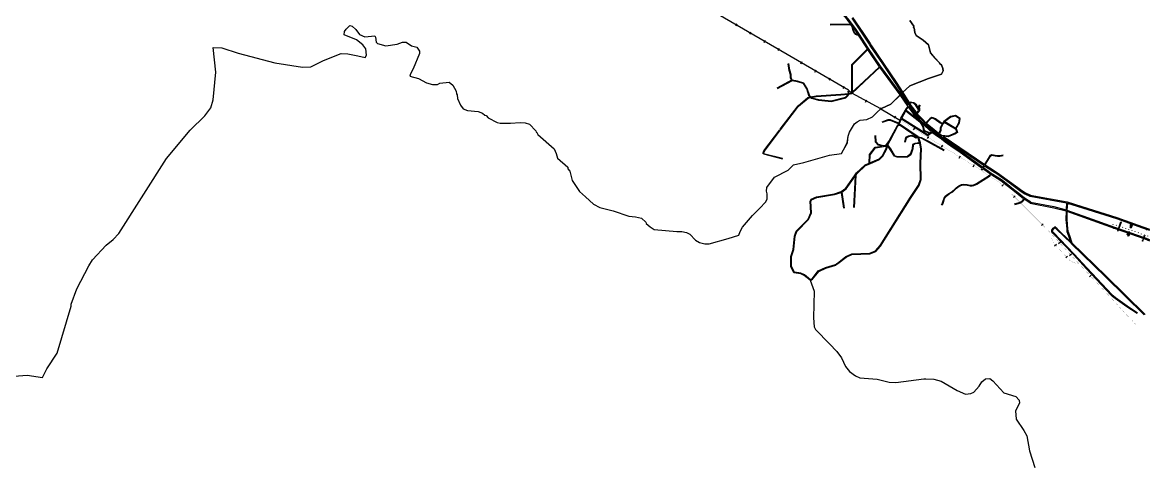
# Model space of a CAD drawing. Header units: inches. Extents: x 2666812 to 2767151, y 580083 to 705712.
# Drawn here: x 2733312 to 2767151, y 584583 to 597944 of the extents above; entities that cross this region are included whole.
import ezdxf

# ---------------------------------------------------------------- set-up
doc = ezdxf.new("R2010")
doc.units = ezdxf.units.IN
doc.header["$MEASUREMENT"] = 0
doc.linetypes.add('PHANTOM', pattern=[2.5, 1.25, -0.25, 0.25, -0.25, 0.25, -0.25])
for name, color, linetype in [('BND-MCD', 42, 'Continuous'), ('HY-SHORE', 5, 'Continuous'), ('PLD-LANDBASE', 252, 'Continuous')]:
    doc.layers.add(name, color=color, linetype=linetype)

# ---------------------------------------------------------------- blocks, each defined once
blk = doc.blocks.new('TIC')
blk.add_line((0, -0.5), (0, 0.5))

msp = doc.modelspace()

# ---------------------------------------------------------------- linework, layer by layer
at = {"layer": 'BND-MCD'}
for points in [[(2759086, 595349), (2758211, 595827), (2758112, 595916), (2756276, 596985), (2753075, 598849)], [(2759954, 598004), (2760073, 597830), (2760066, 597797), (2760083, 597789), (2760109, 597647), (2760143, 597556), (2760353, 597418), (2760515, 597270), (2760575, 597037), (2760711, 596872), (2760847, 596732), (2760854, 596707), (2760905, 596675), (2760949, 596567), (2760958, 596492), (2760911, 596392), (2760519, 596262), (2759956, 596045), (2759727, 595835), (2759680, 595786), (2759381, 595495), (2759108, 595366), (2759086, 595349)], [(2733061, 587329), (2733452, 587350), (2733912, 587281), (2734042, 587549), (2734351, 588012), (2734775, 589426), (2734775, 589484), (2734946, 589945), (2735302, 590633), (2735417, 590818), (2735820, 591256), (2736035, 591426), (2736200, 591611), (2737638, 593858), (2738346, 594707), (2738789, 595146), (2738970, 595382), (2739041, 595624), (2739114, 596458), (2739040, 597191), (2739298, 597186), (2739792, 597025), (2740887, 596731), (2741715, 596599), (2741972, 596612), (2742352, 596799), (2742884, 597014), (2743082, 597008), (2743377, 596945), (2743604, 596890), (2743642, 596966), (2743622, 597157), (2743530, 597272), (2743337, 597429), (2742968, 597575), (2742983, 597674), (2743032, 597741), (2743141, 597851), (2743215, 597835), (2743317, 597737), (2743426, 597580), (2743594, 597515), (2743894, 597544), (2743912, 597503), (2743930, 597352), (2743971, 597311), (2744223, 597240), (2744557, 597294), (2744721, 597354), (2744831, 597356), (2744989, 597249), (2745148, 597209), (2745233, 597086), (2745234, 597010), (2745039, 596558), (2744958, 596399), (2744942, 596331), (2745203, 596260), (2745446, 596130), (2745621, 596082), (2745771, 596084), (2745845, 596127), (2746121, 596155), (2746230, 596065), (2746332, 595883), (2746341, 595799), (2746367, 595775), (2746376, 595666), (2746462, 595459), (2746540, 595352), (2746672, 595304), (2746997, 595275), (2747124, 595226), (2747199, 595161), (2747233, 595153), (2747293, 595086), (2747560, 594940), (2747654, 594924), (2747969, 594920), (2748253, 594941), (2748410, 594934), (2748537, 594894), (2748724, 594696), (2748732, 594655), (2748758, 594638), (2748790, 594580), (2749271, 594151), (2749335, 594009), (2749375, 593874), (2749686, 593599), (2749687, 593549), (2749745, 593483), (2749816, 593200), (2750037, 592870), (2750221, 592705), (2750458, 592492), (2750643, 592386), (2751043, 592291), (2751521, 592130), (2751721, 592108), (2751896, 592068), (2752024, 591953), (2752042, 591912), (2752158, 591805), (2752276, 591731), (2752955, 591664), (2753108, 591665), (2753247, 591635), (2753347, 591586), (2753517, 591413), (2753642, 591340), (2753803, 591300), (2753927, 591294), (2754496, 591460), (2754824, 591556), (2754863, 591665), (2754928, 591799), (2755232, 592145), (2755453, 592365), (2755618, 592551), (2755676, 592643), (2755674, 592801), (2755656, 592884), (2755662, 592993), (2755892, 593296), (2756305, 593511), (2756460, 593671), (2756777, 593742), (2757541, 593965), (2757908, 594011), (2757961, 594123), (2758080, 594335), (2758101, 594536), (2758141, 594653), (2758297, 594905), (2758370, 594964), (2758463, 595008), (2758661, 595035), (2758836, 595113), (2758975, 595256), (2759086, 595349)], [(2759086, 595349), (2759671, 595007), (2759632, 594905), (2759613, 594865), (2759590, 594848), (2759357, 594411), (2759290, 594266), (2759248, 594140), (2759141, 593941), (2759044, 593840), (2758748, 593713), (2758622, 593659), (2758365, 593422), (2758325, 593365), (2758039, 592959), (2757899, 592857), (2757690, 592788), (2757159, 592697), (2757002, 592628), (2756976, 592578), (2756991, 592227), (2756910, 592035), (2756556, 591671), (2756498, 591529), (2756463, 591129), (2756392, 590919), (2756396, 590611), (2756482, 590436), (2756680, 590406), (2756791, 590358), (2756967, 590210), (2757082, 589878), (2757066, 589078), (2757086, 588811), (2757121, 588728), (2757542, 588298), (2757765, 588070), (2757901, 587880), (2758029, 587615), (2758148, 587467), (2758324, 587336), (2758458, 587271), (2758977, 587236), (2759337, 587149), (2759535, 587138), (2760377, 587241), (2760434, 587248), (2760676, 587235), (2760901, 587171), (2761373, 586894), (2761632, 586789), (2761783, 586800), (2761873, 586843), (2762038, 587020), (2762119, 587155), (2762228, 587240), (2762359, 587258), (2762453, 587184), (2762774, 586821), (2763143, 586719), (2763235, 586603), (2763246, 586511), (2763132, 586285), (2763152, 586035), (2763381, 585696), (2763467, 585531), (2763549, 585082), (2763709, 584583)]]:
    msp.add_lwpolyline(points, dxfattribs=at)
at = {"layer": 'HY-SHORE'}
for p, q in [((2760073, 597830), (2759954, 598003)), ((2760065, 597797), (2760073, 597830)), ((2760082, 597789), (2760065, 597797)), ((2760109, 597647), (2760082, 597789)), ((2760144, 597556), (2760109, 597647)), ((2760354, 597418), (2760144, 597556)), ((2760515, 597270), (2760354, 597418)), ((2760576, 597037), (2760515, 597270)), ((2760712, 596872), (2760576, 597037)), ((2760847, 596732), (2760712, 596872)), ((2760855, 596707), (2760847, 596732)), ((2760906, 596675), (2760855, 596707)), ((2760949, 596567), (2760906, 596675)), ((2759956, 596045), (2760520, 596261)), ((2760520, 596261), (2760910, 596392)), ((2760910, 596392), (2760959, 596492)), ((2760959, 596492), (2760949, 596567)), ((2759728, 595834), (2759956, 596045)), ((2759381, 595495), (2759681, 595786)), ((2759681, 595786), (2759728, 595834)), ((2758836, 595113), (2758975, 595256)), ((2758975, 595256), (2759086, 595348)), ((2759086, 595348), (2759107, 595366)), ((2759107, 595366), (2759381, 595495)), ((2758142, 594653), (2758297, 594905)), ((2758297, 594905), (2758371, 594964)), ((2758371, 594964), (2758462, 595008)), ((2758462, 595008), (2758662, 595035)), ((2758662, 595035), (2758836, 595113)), ((2758102, 594536), (2758142, 594653)), ((2757961, 594123), (2758079, 594335)), ((2758079, 594335), (2758102, 594536)), ((2756777, 593742), (2757541, 593965)), ((2757541, 593965), (2757907, 594011)), ((2757907, 594011), (2757961, 594123)), ((2756305, 593510), (2756461, 593671)), ((2756461, 593671), (2756777, 593742)), ((2755662, 592993), (2755891, 593296)), ((2755891, 593296), (2756305, 593510)), ((2755655, 592885), (2755662, 592993)), ((2755673, 592802), (2755655, 592885)), ((2755454, 592365), (2755618, 592551)), ((2755618, 592551), (2755676, 592643)), ((2755676, 592643), (2755673, 592802))]:
    msp.add_line(p, q, dxfattribs=at)
at = {"layer": 'PLD-LANDBASE'}
for p, q in [((2766060, 591883), (2766064, 591893)), ((2766155, 591851), (2766158, 591861)), ((2766621, 591908), (2766572, 591765)), ((2766628, 591906), (2766580, 591763)), ((2766250, 591819), (2766253, 591828)), ((2766344, 591787), (2766348, 591796)), ((2766439, 591754), (2766442, 591764)), ((2766538, 591664), (2766490, 591521)), ((2766546, 591661), (2766497, 591518)), ((2766534, 591722), (2766537, 591731)), ((2766628, 591690), (2766631, 591699)), ((2766723, 591657), (2766726, 591667)), ((2766817, 591625), (2766821, 591634)), ((2766912, 591593), (2766915, 591602)), ((2767007, 591560), (2767010, 591570)), ((2767101, 591527), (2767104, 591535))]:
    msp.add_line(p, q, dxfattribs=at)
for points in [[(2758403, 597583), (2758296, 597751), (2758077, 598036), (2757831, 598309), (2757667, 598506), (2757408, 598767), (2757009, 599150), (2756771, 599345), (2756462, 599557), (2756013, 599853), (2755730, 599983)], [(2758444, 597580), (2758323, 597769), (2758102, 598057), (2757856, 598331), (2757691, 598529), (2757431, 598790), (2757031, 599174), (2756790, 599372), (2756481, 599584), (2756029, 599881), (2755743, 600013)], [(2758210, 598078), (2758513, 597624)], [(2758236, 598097), (2758540, 597642)], [(2758403, 597583), (2758383, 597584), (2758338, 597601), (2758308, 597630), (2758275, 597698), (2758252, 597789), (2758230, 597847), (2758197, 597878), (2758149, 597889), (2757564, 597884)], [(2758416, 597562), (2758379, 597565), (2758327, 597584), (2758292, 597618), (2758256, 597692), (2758233, 597783), (2758213, 597836), (2758188, 597860), (2758147, 597870), (2757564, 597864)], [(2758513, 597624), (2758734, 597292), (2758779, 597226)], [(2758540, 597642), (2758762, 597310), (2758806, 597244)], [(2758687, 597152), (2758416, 597562)], [(2758718, 597165), (2758444, 597580)], [(2758687, 597152), (2758209, 596672)], [(2758698, 597136), (2758228, 596664)], [(2759041, 596616), (2758698, 597136)], [(2759072, 596629), (2758718, 597165)], [(2758779, 597226), (2759135, 596700)], [(2758806, 597244), (2759162, 596718)], [(2756406, 596210), (2756375, 596285), (2756368, 596377), (2756329, 596508), (2756303, 596708)], [(2756426, 596214), (2756395, 596290), (2756388, 596380), (2756348, 596512), (2756322, 596711)], [(2758209, 596672), (2758200, 595834)], [(2758215, 595817), (2758586, 596162), (2759052, 596600)], [(2758228, 596664), (2758220, 595849)], [(2758220, 595849), (2758573, 596176), (2759041, 596616)], [(2759668, 595776), (2759052, 596600)], [(2759694, 595795), (2759072, 596629)], [(2759135, 596700), (2759517, 596137), (2759714, 595825)], [(2759162, 596718), (2759544, 596155), (2759741, 595843)], [(2756406, 596210), (2755963, 595974)], [(2756420, 596196), (2755972, 595957)], [(2756954, 595706), (2756936, 595720), (2756860, 595953), (2756758, 596109), (2756580, 596161), (2756420, 596196)], [(2756979, 595710), (2756953, 595732), (2756878, 595961), (2756771, 596125), (2756585, 596180), (2756426, 596214)], [(2756063, 594741), (2756598, 595447), (2756898, 595695), (2756954, 595706)], [(2756074, 594724), (2756612, 595433), (2756906, 595677), (2756974, 595689)], [(2756974, 595689), (2756999, 595668), (2757216, 595612), (2757593, 595576), (2758031, 595683), (2758103, 595751), (2758129, 595795)], [(2756979, 595710), (2757142, 595741), (2757884, 595792), (2758112, 595813)], [(2756999, 595694), (2757144, 595721), (2757885, 595773), (2758104, 595792)], [(2756999, 595694), (2757008, 595686), (2757219, 595631), (2757591, 595596), (2758021, 595701), (2758087, 595764), (2758104, 595792)], [(2758112, 595813), (2758106, 595880)], [(2758131, 595816), (2758125, 595882)], [(2758129, 595795), (2758215, 595817)], [(2758131, 595816), (2758200, 595834)], [(2759906, 595426), (2759668, 595776)], [(2759923, 595459), (2759694, 595795)], [(2759714, 595825), (2759932, 595480)], [(2759741, 595843), (2759947, 595518)], [(2759689, 595074), (2759826, 595312)], [(2759711, 595073), (2759837, 595292)], [(2759826, 595312), (2759853, 595361), (2759888, 595403), (2759906, 595426)], [(2759837, 595292), (2760261, 594966), (2760344, 594809), (2760357, 594719), (2760411, 594678), (2760501, 594640)], [(2759847, 595310), (2759869, 595350), (2759903, 595390), (2759918, 595409)], [(2759847, 595310), (2760277, 594979), (2760363, 594816), (2760375, 594730), (2760421, 594696), (2760514, 594655)], [(2760118, 595141), (2759918, 595409)], [(2759932, 595480), (2759923, 595459)], [(2759946, 595462), (2759937, 595439)], [(2760144, 595161), (2759937, 595439)], [(2759946, 595462), (2760150, 595188)], [(2760236, 595339), (2760153, 595470), (2760073, 595536), (2759963, 595557), (2759947, 595518)], [(2760231, 595311), (2760138, 595457), (2760064, 595518), (2759975, 595535), (2759960, 595497)], [(2759960, 595497), (2760167, 595221)], [(2760167, 595221), (2760231, 595311)], [(2760180, 595204), (2760252, 595307)], [(2760236, 595339), (2760239, 595362), (2760222, 595433), (2760261, 595469)], [(2760252, 595307), (2760259, 595364), (2760244, 595426), (2760275, 595455)], [(2759626, 594918), (2759377, 595025), (2759300, 595021), (2759116, 594956)], [(2759618, 594900), (2759373, 595005), (2759304, 595001), (2759122, 594937)], [(2759606, 594871), (2759618, 594900)], [(2759626, 594918), (2759663, 595011)], [(2759628, 594873), (2759640, 594901)], [(2759640, 594901), (2759681, 595003)], [(2759663, 595011), (2759689, 595074)], [(2759681, 595003), (2759702, 595055)], [(2759702, 595055), (2760498, 594556), (2760543, 594596)], [(2759711, 595073), (2760496, 594580), (2760524, 594606)], [(2760384, 594860), (2760272, 594962), (2760169, 595072), (2760118, 595141)], [(2760406, 594884), (2760296, 594985), (2760195, 595093), (2760144, 595161)], [(2760150, 595188), (2760165, 595168), (2760313, 595018), (2760425, 594905)], [(2760180, 595204), (2760190, 595190), (2760337, 595041), (2760441, 594935)], [(2760425, 594905), (2760455, 594874), (2760652, 594716)], [(2760936, 594916), (2760879, 594939), (2760728, 595050), (2760657, 595085), (2760603, 595088), (2760556, 595056), (2760441, 594935)], [(2760926, 594899), (2760870, 594921), (2760718, 595033), (2760652, 595066), (2760609, 595068), (2760569, 595041), (2760455, 594921)], [(2760455, 594921), (2760477, 594899), (2760673, 594742)], [(2760926, 594899), (2760866, 594775), (2760867, 594707), (2760830, 594622)], [(2760948, 594899), (2760886, 594770), (2760887, 594703), (2760846, 594611)], [(2760980, 594974), (2760936, 594916)], [(2760989, 594954), (2760948, 594899)], [(2761351, 594762), (2761448, 594928), (2761464, 595061), (2761329, 595157), (2761182, 595120), (2760980, 594974)], [(2760989, 594954), (2761332, 594756)], [(2761337, 594776), (2761429, 594935), (2761443, 595052), (2761325, 595136), (2761190, 595102), (2761005, 594967)], [(2761005, 594967), (2761337, 594776)], [(2755543, 594012), (2755572, 594096), (2756050, 594725)], [(2755565, 594016), (2755590, 594086), (2756074, 594724)], [(2759350, 594416), (2759582, 594854), (2759606, 594871)], [(2759367, 594406), (2759597, 594841), (2759617, 594854)], [(2760172, 594504), (2759669, 594848), (2759617, 594854)], [(2760203, 594507), (2759676, 594867), (2759628, 594873)], [(2760604, 594659), (2760555, 594704), (2760384, 594860)], [(2760636, 594675), (2760577, 594728), (2760406, 594884)], [(2760501, 594640), (2760524, 594606)], [(2760514, 594655), (2760539, 594618)], [(2760539, 594618), (2760604, 594659)], [(2760543, 594596), (2760620, 594646)], [(2760788, 594525), (2760620, 594646)], [(2760807, 594552), (2760636, 594675)], [(2760652, 594716), (2760735, 594650), (2760822, 594588)], [(2760673, 594742), (2760754, 594676), (2760830, 594622)], [(2760822, 594588), (2760894, 594535)], [(2760846, 594611), (2760921, 594556)], [(2761332, 594756), (2761366, 594651), (2761320, 594617), (2761106, 594533), (2760921, 594556)], [(2761351, 594762), (2761388, 594644), (2761330, 594600), (2761109, 594513), (2760957, 594532)], [(2758738, 593719), (2758747, 593979), (2758912, 594198), (2759121, 594236)], [(2758758, 593728), (2758766, 593972), (2758923, 594180), (2759168, 594225)], [(2759121, 594236), (2759007, 594265), (2758926, 594350), (2758911, 594547)], [(2759169, 594245), (2759018, 594283), (2758945, 594359), (2758931, 594548)], [(2759310, 594333), (2759225, 594223), (2759168, 594225)], [(2759350, 594416), (2759215, 594243), (2759169, 594245)], [(2759239, 594144), (2759280, 594270)], [(2759257, 594136), (2759292, 594244)], [(2759280, 594270), (2759310, 594333)], [(2760255, 594314), (2760116, 594297), (2760056, 594266), (2760041, 594148), (2759983, 593975), (2759888, 593900), (2759574, 593896), (2759494, 593930), (2759369, 594136), (2759292, 594244)], [(2759300, 594267), (2759367, 594406)], [(2760250, 594333), (2760110, 594316), (2760038, 594278), (2760022, 594152), (2759966, 593987), (2759881, 593919), (2759578, 593915), (2759507, 593945), (2759386, 594147), (2759300, 594267)], [(2760172, 594504), (2760138, 594497), (2760086, 594530), (2760004, 594550), (2759907, 594528), (2759827, 594489), (2759795, 594352)], [(2760195, 594488), (2760134, 594476), (2760079, 594511), (2760004, 594530), (2759914, 594509), (2759844, 594475), (2759814, 594347)], [(2760203, 594483), (2760195, 594488)], [(2760215, 594499), (2760203, 594507)], [(2760250, 594333), (2760203, 594483)], [(2760999, 594107), (2760528, 594372), (2760302, 594486), (2760215, 594499)], [(2760273, 594328), (2760225, 594477)], [(2760989, 594089), (2760518, 594354), (2760296, 594467), (2760225, 594477)], [(2760288, 594153), (2760255, 594314)], [(2760308, 594155), (2760273, 594328)], [(2760863, 594474), (2760788, 594525)], [(2760882, 594500), (2760807, 594552)], [(2762131, 593564), (2761427, 594070), (2761259, 594185), (2761012, 594355), (2760863, 594474)], [(2762147, 593593), (2761446, 594097), (2761278, 594212), (2761032, 594382), (2760882, 594500)], [(2760894, 594535), (2762185, 593653)], [(2760957, 594532), (2762203, 593681)], [(2755558, 593997), (2756132, 593852)], [(2755565, 594016), (2756137, 593871)], [(2757819, 590751), (2758037, 590917), (2758214, 590995), (2758755, 591020), (2758926, 591087), (2759063, 591245), (2759976, 592699), (2760220, 593060), (2760275, 593233), (2760269, 593723), (2760288, 594153)], [(2757831, 590736), (2758047, 590900), (2758218, 590976), (2758759, 591000), (2758937, 591071), (2759079, 591233), (2759992, 592688), (2760238, 593052), (2760295, 593230), (2760288, 593723), (2760308, 594155)], [(2758751, 593704), (2759049, 593832), (2759150, 593935), (2759257, 594136)], [(2758758, 593728), (2759038, 593848), (2759134, 593947), (2759239, 594144)], [(2762203, 593681), (2762346, 593910), (2762382, 593961), (2762419, 593980), (2762471, 593973), (2762519, 593963), (2762586, 593953), (2762653, 593951), (2762759, 593970)], [(2762219, 593670), (2762363, 593899), (2762396, 593946), (2762422, 593960), (2762467, 593954), (2762516, 593943), (2762585, 593933), (2762654, 593931), (2762763, 593950)], [(2758317, 593370), (2758358, 593428), (2758615, 593667), (2758738, 593719)], [(2758335, 593361), (2758373, 593415), (2758626, 593650), (2758751, 593704)], [(2762108, 593520), (2762131, 593564)], [(2762125, 593511), (2762147, 593553)], [(2762147, 593593), (2762185, 593653)], [(2762374, 593390), (2762147, 593553)], [(2762164, 593581), (2762202, 593642)], [(2762403, 593410), (2762164, 593581)], [(2762202, 593642), (2762450, 593483)], [(2762219, 593670), (2762467, 593510)], [(2757894, 592866), (2758032, 592966), (2758317, 593370)], [(2757909, 592853), (2758046, 592952), (2758314, 593331)], [(2758314, 593331), (2758265, 592389)], [(2758335, 593361), (2758285, 592388)], [(2760898, 592469), (2760927, 592501), (2760949, 592555), (2760982, 592665), (2761009, 592716), (2761062, 592767), (2761125, 592814), (2761196, 592852), (2761238, 592881), (2761296, 592934), (2761347, 592984), (2761431, 593044), (2761508, 593083), (2761574, 593093), (2761680, 593084), (2761769, 593063), (2761827, 593061), (2761869, 593066), (2761915, 593086), (2761962, 593108), (2762337, 593350)], [(2760912, 592456), (2760944, 592490), (2760967, 592549), (2761000, 592657), (2761025, 592704), (2761074, 592752), (2761136, 592797), (2761207, 592835), (2761251, 592865), (2761310, 592920), (2761360, 592969), (2761441, 593027), (2761514, 593064), (2761575, 593073), (2761677, 593065), (2761766, 593043), (2761828, 593041), (2761874, 593046), (2761923, 593068), (2761971, 593091), (2762350, 593335)], [(2762337, 593350), (2762374, 593390)], [(2762350, 593335), (2762391, 593379)], [(2763374, 592652), (2763204, 592779), (2763048, 592906), (2762876, 593044), (2762691, 593193), (2762391, 593379)], [(2763401, 592673), (2763224, 592805), (2763069, 592932), (2762897, 593069), (2762710, 593220), (2762403, 593410)], [(2762450, 593483), (2762569, 593406), (2762857, 593196), (2763176, 592962), (2763302, 592874), (2763410, 592802)], [(2762467, 593510), (2762587, 593433), (2762877, 593222), (2763195, 592989), (2763321, 592901), (2763426, 592830)], [(2756959, 590204), (2756785, 590349), (2756679, 590396), (2756475, 590427), (2756385, 590608), (2756381, 590920), (2756453, 591130), (2756489, 591531), (2756547, 591677), (2756901, 592040), (2756980, 592229), (2756967, 592579), (2756994, 592635), (2757155, 592706), (2757689, 592797), (2757894, 592866)], [(2756969, 590222), (2756796, 590366), (2756684, 590416), (2756488, 590445), (2756405, 590613), (2756401, 590917), (2756473, 591126), (2756509, 591527), (2756564, 591666), (2756917, 592029), (2757000, 592226), (2756987, 592575), (2757008, 592620), (2757161, 592687), (2757693, 592778), (2757890, 592844)], [(2757890, 592844), (2757968, 592365)], [(2757909, 592853), (2757987, 592368)], [(2763273, 592539), (2763091, 592489)], [(2763374, 592652), (2763316, 592569), (2763273, 592539)], [(2763390, 592641), (2763331, 592555), (2763282, 592520)], [(2763568, 592519), (2763390, 592641)], [(2763586, 592546), (2763401, 592673)], [(2763410, 592802), (2763563, 592732)], [(2763426, 592830), (2763577, 592762)], [(2763567, 592731), (2764663, 592527)], [(2763573, 592763), (2764681, 592557)], [(2763580, 592549), (2764283, 592416), (2764648, 592319)], [(2764663, 592527), (2764648, 592319)], [(2764681, 592557), (2765123, 592419)], [(2763282, 592520), (2763096, 592470)], [(2763574, 592517), (2764276, 592384), (2764647, 592285)], [(2764647, 592285), (2764644, 592026), (2764666, 591749)], [(2764673, 592277), (2764670, 592026), (2764692, 591752)], [(2764673, 592277), (2765309, 592047)], [(2764689, 592520), (2764674, 592311)], [(2764674, 592311), (2765288, 592090)], [(2764689, 592520), (2765144, 592378)], [(2765123, 592419), (2766175, 592089), (2766957, 591812)], [(2765144, 592378), (2766165, 592058), (2766946, 591781)], [(2765288, 592090), (2766105, 591795)], [(2765309, 592047), (2766094, 591764)], [(2766295, 591956), (2766299, 591954), (2766205, 591682), (2766201, 591684), (2766295, 591956)], [(2766294, 591957), (2766295, 591956)], [(2766300, 591955), (2766299, 591954)], [(2766595, 591857), (2766563, 591853)], [(2766602, 591866), (2766570, 591865)], [(2766605, 591874), (2766573, 591876)], [(2766608, 591881), (2766579, 591887)], [(2766613, 591850), (2766636, 591827)], [(2766617, 591858), (2766641, 591838)], [(2766620, 591866), (2766646, 591853)], [(2766623, 591876), (2766647, 591868)], [(2764219, 591708), (2764260, 591767), (2764309, 591806)], [(2764868, 590983), (2764250, 591623), (2764224, 591659), (2764219, 591708)], [(2764239, 591703), (2764275, 591753), (2764309, 591781)], [(2764882, 590997), (2764266, 591635), (2764243, 591667), (2764239, 591703)], [(2764376, 591752), (2764309, 591806)], [(2764363, 591737), (2764309, 591781)], [(2764798, 591316), (2764363, 591737)], [(2764778, 591363), (2764376, 591752)], [(2764666, 591749), (2764672, 591672), (2764721, 591536), (2764778, 591363)], [(2764692, 591752), (2764698, 591678), (2764746, 591544), (2764817, 591330)], [(2766072, 591772), (2766094, 591764)], [(2766094, 591764), (2767011, 591447), (2767151, 591393)], [(2766105, 591795), (2767022, 591478), (2767151, 591428)], [(2766199, 591683), (2766201, 591684)], [(2766205, 591681), (2766205, 591682)], [(2766500, 591564), (2766474, 591576)], [(2766502, 591571), (2766476, 591589)], [(2766505, 591579), (2766480, 591600)], [(2766505, 591590), (2766482, 591613)], [(2766510, 591600), (2766487, 591622)], [(2766514, 591610), (2766491, 591633)], [(2766518, 591620), (2766499, 591643)], [(2766521, 591630), (2766507, 591651)], [(2766515, 591558), (2766539, 591550)], [(2766525, 591638), (2766517, 591656)], [(2766519, 591567), (2766548, 591562)], [(2766522, 591576), (2766552, 591577)], [(2766524, 591584), (2766555, 591589)], [(2766528, 591651), (2766525, 591663)], [(2766529, 591594), (2766560, 591599)], [(2766533, 591604), (2766565, 591609)], [(2766536, 591614), (2766565, 591623)], [(2766539, 591624), (2766562, 591634)], [(2766541, 591633), (2766558, 591643)], [(2766545, 591645), (2766555, 591653)], [(2766590, 591835), (2766558, 591832)], [(2766587, 591826), (2766558, 591818)], [(2766583, 591816), (2766560, 591807)], [(2766593, 591846), (2766561, 591843)], [(2766581, 591807), (2766564, 591798)], [(2766576, 591795), (2766567, 591787)], [(2766593, 591789), (2766596, 591777)], [(2766597, 591801), (2766605, 591783)], [(2766602, 591809), (2766614, 591787)], [(2766605, 591819), (2766623, 591795)], [(2766609, 591828), (2766631, 591805)], [(2766612, 591840), (2766634, 591816)], [(2766946, 591781), (2767151, 591708)], [(2766957, 591812), (2767151, 591742)], [(2767004, 591559), (2767008, 591557), (2766962, 591428), (2766958, 591430), (2767004, 591559)], [(2767003, 591560), (2767004, 591559)], [(2767009, 591558), (2767008, 591557)], [(2766994, 589169), (2765835, 590308), (2764796, 591313)], [(2767019, 589181), (2765854, 590327), (2764817, 591330)], [(2766956, 591429), (2766958, 591430)], [(2766963, 591427), (2766962, 591428)], [(2765265, 590552), (2764868, 590983)], [(2765279, 590565), (2764882, 590997)], [(2756969, 590222), (2757019, 590251), (2757208, 590488), (2757426, 590584), (2757724, 590679), (2757750, 590698)], [(2756980, 590205), (2757032, 590236), (2757220, 590472), (2757433, 590565), (2757733, 590662), (2757761, 590683)], [(2757750, 590698), (2757819, 590751)], [(2757761, 590683), (2757831, 590736)], [(2766779, 589203), (2766475, 589409), (2766118, 589661), (2766046, 589722), (2766006, 589762), (2765265, 590552)], [(2766796, 589215), (2766486, 589425), (2766130, 589676), (2766059, 589737), (2766020, 589776), (2765279, 590565)]]:
    msp.add_lwpolyline(points, dxfattribs=at)
at = {"layer": 'PLD-LANDBASE', "const_width": 3}
for points in [[(2752175, 599324), (2753075, 598849), (2756276, 596985)], [(2756276, 596985), (2758112, 595916)], [(2758112, 595916), (2758210, 595827)], [(2758210, 595827), (2759086, 595348)], [(2759086, 595348), (2759672, 595007)], [(2759672, 595007), (2761041, 594164)], [(2761041, 594164), (2761927, 593616), (2762105, 593496)], [(2762105, 593496), (2762343, 593343)], [(2762343, 593343), (2762727, 593078), (2763278, 592530)], [(2763278, 592530), (2763587, 592222)], [(2763587, 592222), (2764066, 591745)], [(2764066, 591745), (2764114, 591697)], [(2764114, 591697), (2765041, 590694)], [(2764114, 591697), (2764212, 591499), (2764230, 591419), (2764273, 591320), (2764757, 590802), (2764810, 590768), (2764887, 590730), (2765041, 590694)], [(2765041, 590694), (2766120, 589544), (2766484, 589143), (2766587, 589049), (2766745, 588870)]]:
    msp.add_lwpolyline(points, dxfattribs=at)
at = {"layer": 'PLD-LANDBASE', "linetype": 'PHANTOM'}
for centre, radius in [((2767067, 591730), 9.92), ((2767067, 591730), 5.36), ((2766946, 591391), 9.92), ((2766946, 591391), 5.36)]:
    msp.add_circle(centre, radius, dxfattribs=at)

# ---------------------------------------------------------------- block references
at = {"layer": 'PLD-LANDBASE'}
for p, xscale, yscale, zscale, rotation in [((2754747, 597875), 74.99999999982094, 74.99999999982094, 74.99999999982094, 329.0064800413895), ((2755173, 597627), 74.99999999981272, 74.99999999981272, 74.99999999981272, 329.0064604320725), ((2755598, 597379), 75.00000000012253, 75.00000000012253, 75.00000000012253, 329.0064408230531), ((2756024, 597132), 74.99999999986214, 74.99999999986214, 74.99999999986214, 329.0064212140791), ((2756701, 596737), 74.99999999991273, 74.99999999991273, 74.99999999991273, 329.0153391348), ((2757127, 596489), 74.99999999989582, 74.99999999989582, 74.99999999989582, 329.0153195315013), ((2757552, 596242), 75.00000000016702, 75.00000000016702, 75.00000000016702, 329.0152999285383), ((2757978, 595994), 74.999999999898, 74.999999999898, 74.999999999898, 329.0152803255829), ((2758642, 595590), 75.0000000000779, 75.0000000000779, 75.0000000000779, 330.6054616300867), ((2759074, 595355), 74.99999999994269, 74.99999999994269, 74.99999999994269, 330.6054429083785), ((2759512, 595101), 74.99999999991431, 74.99999999991431, 74.99999999991431, 329.024190166359), ((2760091, 594749), 74.99999999981644, 74.99999999981644, 74.99999999981644, 327.5925762143852), ((2760511, 594491), 75.00000000016267, 75.00000000016267, 75.00000000016267, 327.5925558381891), ((2760930, 594233), 75.00000000000045, 75.00000000000045, 75.00000000000045, 327.5925354619524), ((2761460, 593905), 74.999999999886, 74.999999999886, 74.999999999886, 327.4980963845047), ((2761879, 593646), 75.0000000000888, 75.0000000000888, 75.0000000000888, 327.4980759579661), ((2762745, 593059), 75.00000000000787, 75.00000000000787, 75.00000000000787, 314.3440289936776), ((2763094, 592712), 74.99999999990202, 74.99999999990202, 74.99999999990202, 314.3440020639688), ((2763935, 591875), 74.99999999987207, 74.99999999987207, 74.99999999987207, 314.343246992856), ((2764329, 591260), 75.00000000004366, 75.00000000004366, 75.00000000004366, 312.2571215648984), ((2764448, 591335), 75.00000000013245, 75.00000000013245, 75.00000000013245, 311.9584152612288), ((2764665, 590900), 75.00000000004168, 75.00000000004168, 75.00000000004168, 312.2570937252171), ((2764782, 590974), 74.99999999991972, 74.99999999991972, 74.99999999991972, 311.9583872942378), ((2765378, 590335), 74.99999999998477, 74.99999999998477, 74.99999999998477, 312.4043710397788)]:
    msp.add_blockref('TIC', p, dxfattribs=dict(at, xscale=xscale, yscale=yscale, zscale=zscale, rotation=rotation))

doc.saveas('drawing.dxf')
